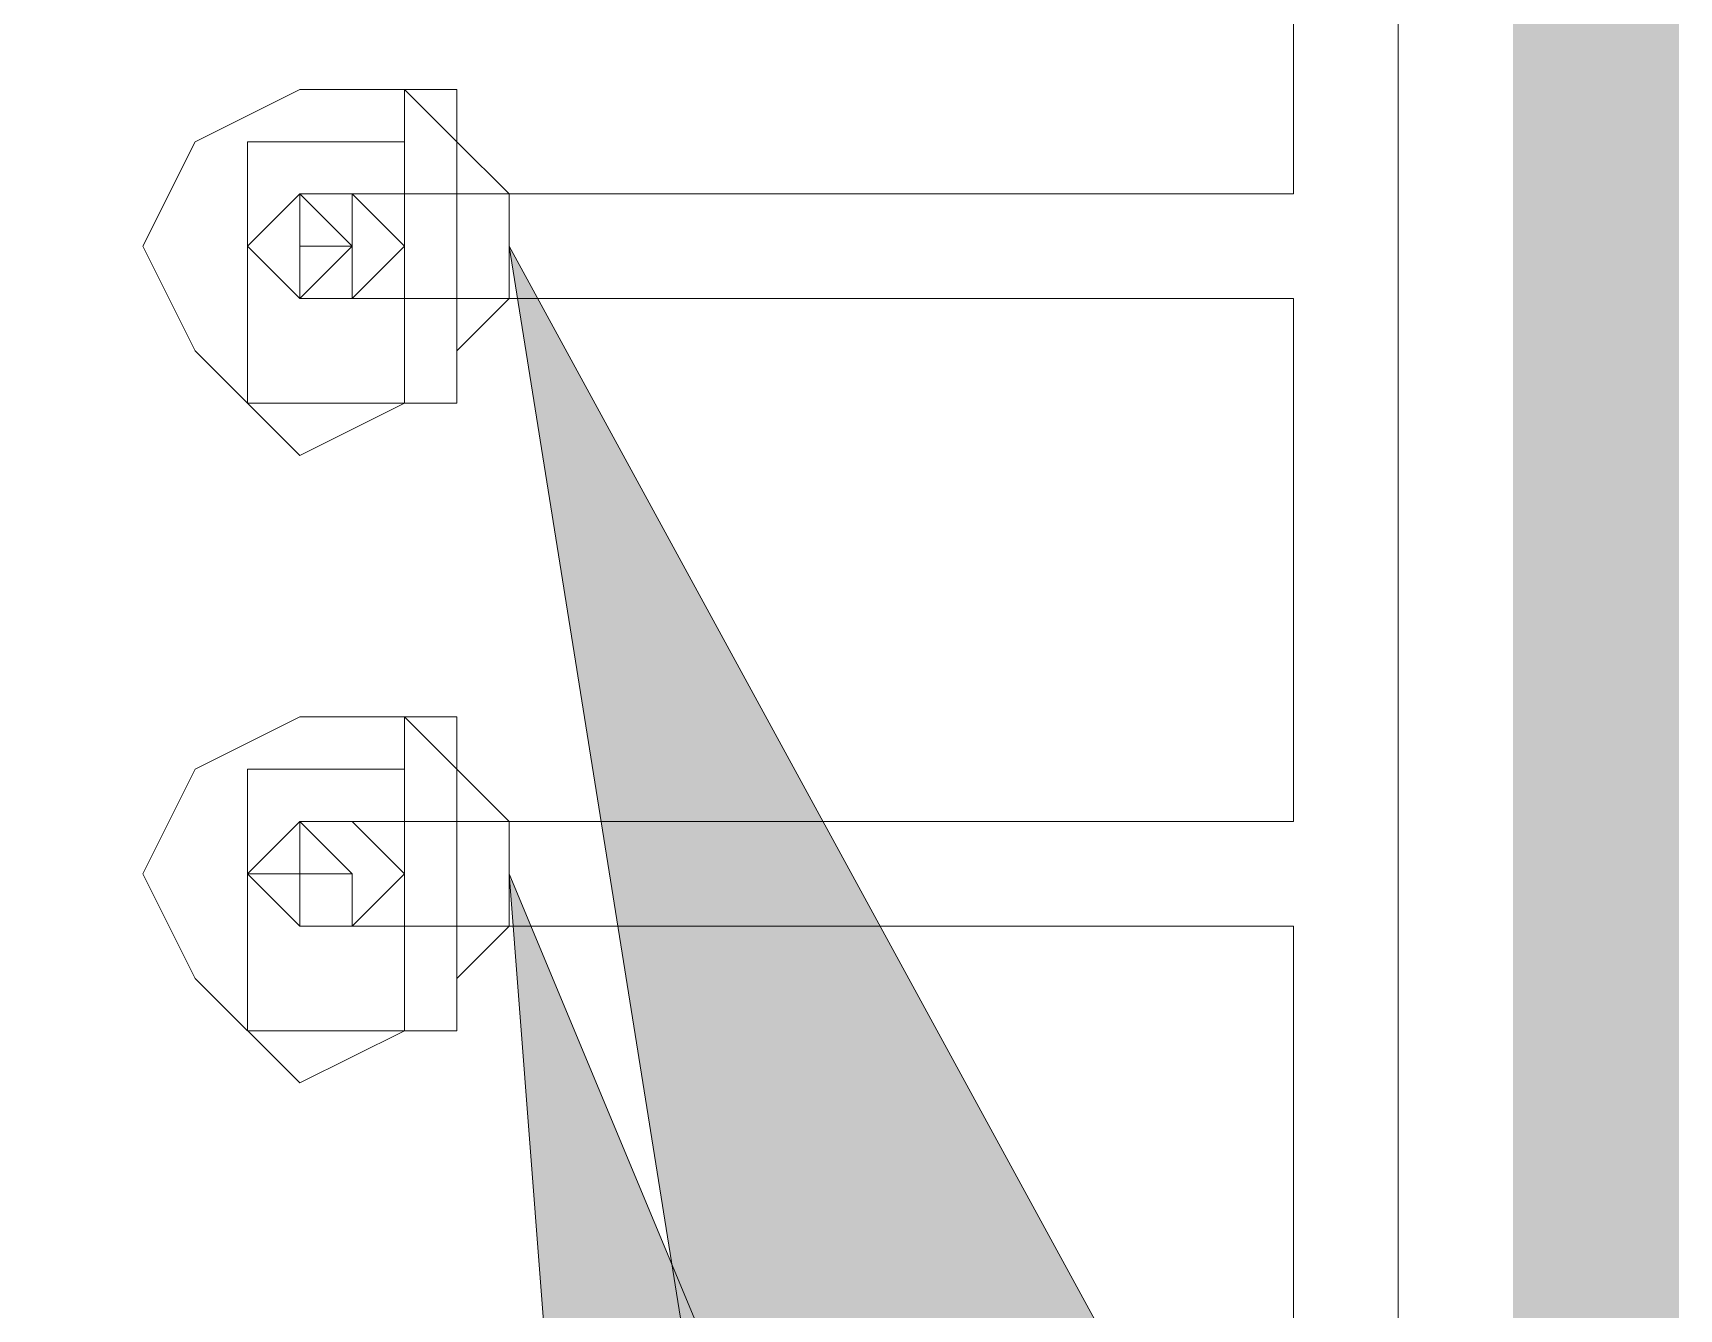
# Model space of a CAD drawing. Header units: inches. Extents: x -1128 to 651, y 96 to 845.
# Drawn here: x -1093.171 to -1092.277, y 692.122 to 692.815 of the extents above; entities that cross this region are included whole.
import ezdxf

# ---------------------------------------------------------------- set-up
doc = ezdxf.new("R2010")
doc.units = ezdxf.units.IN
doc.header["$MEASUREMENT"] = 0
doc.linetypes.add('DIVIDE', pattern=[1.25, 0.5, -0.25, 0, -0.25, 0, -0.25])
doc.layers.add('Cables', color=7, linetype='Continuous', lineweight=0)
doc.layers.add('Layout', color=6, linetype='Continuous', lineweight=18)
doc.layers.add('Layer 1', color=7, linetype='Continuous')

msp = doc.modelspace()

# ---------------------------------------------------------------- hatches: boundary and pattern name
at = {"layer": 'Layer 1', "lineweight": 0}
for points in [[(-1092.79924, 691.98965), (-1092.91272, 692.69965), (-1092.57193, 692.07482)], [(-1092.85598, 691.62044), (-1092.91272, 692.35887), (-1092.62879, 691.67718)]]:
    msp.add_hatch(color=0, dxfattribs=at).paths.add_polyline_path(points)

# ---------------------------------------------------------------- linework, layer by layer
at = {"layer": 'Cables', "color": 0, "lineweight": 0}
for p, q in [((-1092.48677, 692.38718), (-1092.48677, 692.67123)), ((-1092.48677, 692.04639), (-1092.48677, 692.33044))]:
    msp.add_line(p, q, dxfattribs=at)
for points in [[(-1092.48677, 692.72808), (-1092.48677, 693.01201)], [(-1092.42991, 690.2753), (-1092.42991, 693.01201)], [(-1093.02643, 692.78482), (-1093.08317, 692.75639), (-1093.1116, 692.69965), (-1093.08317, 692.6428), (-1093.02643, 692.58606), (-1092.96957, 692.61449)], [(-1093.02643, 692.78482), (-1093.08317, 692.75639), (-1093.1116, 692.69965), (-1093.08317, 692.6428), (-1093.02643, 692.58606), (-1092.96957, 692.61449)], [(-1093.02643, 692.78482), (-1092.96957, 692.78482), (-1092.94115, 692.75639), (-1092.91272, 692.72808), (-1092.91272, 692.67123), (-1092.94115, 692.6428), (-1092.94115, 692.61449), (-1092.96957, 692.61449)], [(-1093.02643, 692.78482), (-1092.96957, 692.78482), (-1092.94115, 692.75639), (-1092.91272, 692.72808), (-1092.91272, 692.67123), (-1092.94115, 692.6428), (-1092.94115, 692.61449), (-1092.96957, 692.61449)], [(-1092.94115, 692.75639), (-1092.94115, 692.78482)], [(-1092.94115, 692.72808), (-1092.94115, 692.75639)], [(-1092.94115, 692.72808), (-1092.94115, 692.75639)], [(-1092.998, 692.69965), (-1092.998, 692.72808), (-1093.02643, 692.72808), (-1093.05474, 692.69965), (-1093.02643, 692.67123), (-1092.998, 692.67123), (-1092.998, 692.69965), (-1092.998, 692.72808), (-1093.02643, 692.72808), (-1093.05474, 692.69965), (-1093.02643, 692.67123), (-1092.998, 692.67123), (-1092.998, 692.69965), (-1093.02643, 692.69965), (-1093.02643, 692.67123), (-1092.998, 692.69965), (-1093.02643, 692.69965), (-1093.02643, 692.67123), (-1092.998, 692.69965), (-1092.998, 692.72808), (-1093.02643, 692.72808), (-1093.05474, 692.69965), (-1093.02643, 692.67123), (-1092.998, 692.67123), (-1092.998, 692.69965), (-1092.998, 692.72808), (-1093.02643, 692.72808), (-1093.05474, 692.69965), (-1093.02643, 692.67123), (-1092.998, 692.67123), (-1092.998, 692.69965), (-1093.02643, 692.72808), (-1093.02643, 692.67123), (-1092.998, 692.67123), (-1092.998, 692.69965), (-1093.02643, 692.72808), (-1093.02643, 692.67123), (-1092.998, 692.67123), (-1092.998, 692.69965)], [(-1092.998, 692.69965), (-1092.998, 692.72808), (-1093.02643, 692.72808), (-1093.05474, 692.69965), (-1093.02643, 692.67123), (-1092.998, 692.67123), (-1092.998, 692.69965), (-1092.998, 692.72808), (-1093.02643, 692.72808), (-1093.05474, 692.69965), (-1093.02643, 692.67123), (-1092.998, 692.67123), (-1092.998, 692.69965)], [(-1092.96957, 692.69965), (-1092.998, 692.72808), (-1093.02643, 692.72808), (-1093.05474, 692.69965), (-1093.02643, 692.67123), (-1092.998, 692.67123), (-1092.96957, 692.69965)], [(-1092.998, 692.69965), (-1092.998, 692.72808), (-1093.02643, 692.72808), (-1093.05474, 692.69965), (-1093.02643, 692.67123), (-1092.998, 692.67123), (-1092.998, 692.69965)], [(-1092.998, 692.69965), (-1093.02643, 692.69965), (-1093.02643, 692.67123), (-1092.998, 692.69965), (-1093.02643, 692.69965), (-1093.02643, 692.67123), (-1092.998, 692.69965), (-1093.02643, 692.72808), (-1093.02643, 692.67123), (-1092.998, 692.67123), (-1092.998, 692.69965), (-1093.02643, 692.72808), (-1093.02643, 692.67123), (-1092.998, 692.67123), (-1092.998, 692.69965)], [(-1092.91272, 692.72808), (-1093.02643, 692.72808)], [(-1092.94115, 692.69965), (-1092.94115, 692.72808)], [(-1092.94115, 692.69965), (-1092.94115, 692.72808)], [(-1092.94115, 692.69965), (-1092.94115, 692.72808)], [(-1092.91272, 692.72808), (-1092.94115, 692.72808)], [(-1092.94115, 692.67123), (-1092.94115, 692.69965)], [(-1092.94115, 692.67123), (-1092.94115, 692.69965)], [(-1093.02643, 692.67123), (-1092.91272, 692.67123)], [(-1092.94115, 692.6428), (-1092.94115, 692.67123)], [(-1092.94115, 692.67123), (-1092.91272, 692.67123)], [(-1092.91272, 692.67123), (-1092.48677, 692.67123)], [(-1093.02643, 692.44404), (-1093.08317, 692.41561), (-1093.1116, 692.35887), (-1093.08317, 692.30201), (-1093.02643, 692.24527), (-1092.96957, 692.27359)], [(-1093.02643, 692.44404), (-1093.08317, 692.41561), (-1093.1116, 692.35887), (-1093.08317, 692.30201), (-1093.02643, 692.24527), (-1092.96957, 692.27359)], [(-1093.02643, 692.44404), (-1092.96957, 692.44404), (-1092.94115, 692.41561), (-1092.91272, 692.38718), (-1092.91272, 692.33044), (-1092.94115, 692.30201), (-1092.94115, 692.27359), (-1092.96957, 692.27359)], [(-1093.02643, 692.44404), (-1092.96957, 692.44404), (-1092.94115, 692.41561), (-1092.91272, 692.38718), (-1092.91272, 692.33044), (-1092.94115, 692.30201), (-1092.94115, 692.27359), (-1092.96957, 692.27359)], [(-1092.94115, 692.41561), (-1092.94115, 692.44404)], [(-1092.94115, 692.38718), (-1092.94115, 692.41561)], [(-1092.94115, 692.38718), (-1092.94115, 692.41561)], [(-1092.94115, 692.38718), (-1092.94115, 692.41561)], [(-1092.94115, 692.38718), (-1092.94115, 692.41561)], [(-1092.94115, 692.38718), (-1092.94115, 692.41561)], [(-1092.96957, 692.35887), (-1092.998, 692.38718), (-1093.02643, 692.38718), (-1093.05474, 692.35887), (-1093.02643, 692.33044), (-1092.998, 692.33044), (-1092.96957, 692.35887)], [(-1092.998, 692.35887), (-1093.02643, 692.38718), (-1093.02643, 692.35887), (-1093.05474, 692.35887), (-1093.02643, 692.33044), (-1092.998, 692.33044), (-1092.998, 692.35887)], [(-1092.998, 692.35887), (-1093.02643, 692.38718), (-1093.02643, 692.35887), (-1093.05474, 692.35887), (-1093.02643, 692.33044), (-1092.998, 692.33044), (-1092.998, 692.35887), (-1093.02643, 692.38718), (-1093.02643, 692.35887), (-1093.05474, 692.35887), (-1093.02643, 692.33044), (-1092.998, 692.33044), (-1092.998, 692.35887)], [(-1092.998, 692.35887), (-1093.02643, 692.38718), (-1093.02643, 692.35887), (-1093.05474, 692.35887), (-1093.02643, 692.33044), (-1092.998, 692.33044), (-1092.998, 692.35887), (-1093.02643, 692.38718), (-1093.02643, 692.35887), (-1093.05474, 692.35887), (-1093.02643, 692.33044), (-1092.998, 692.33044), (-1092.998, 692.35887), (-1093.02643, 692.38718), (-1093.02643, 692.33044), (-1092.998, 692.33044), (-1092.998, 692.35887), (-1093.02643, 692.38718), (-1093.02643, 692.33044), (-1092.998, 692.33044), (-1092.998, 692.35887)], [(-1092.998, 692.35887), (-1093.02643, 692.35887), (-1093.02643, 692.33044), (-1092.998, 692.33044), (-1092.998, 692.35887), (-1093.02643, 692.35887), (-1093.02643, 692.33044), (-1092.998, 692.33044), (-1092.998, 692.35887), (-1093.02643, 692.38718), (-1093.02643, 692.35887), (-1093.05474, 692.35887), (-1093.02643, 692.33044), (-1092.998, 692.33044), (-1092.998, 692.35887), (-1093.02643, 692.38718), (-1093.02643, 692.35887), (-1093.05474, 692.35887), (-1093.02643, 692.33044), (-1092.998, 692.33044), (-1092.998, 692.35887), (-1093.02643, 692.35887), (-1093.02643, 692.33044), (-1092.998, 692.33044), (-1092.998, 692.35887), (-1093.02643, 692.35887), (-1093.02643, 692.33044), (-1092.998, 692.33044), (-1092.998, 692.35887)], [(-1092.91272, 692.38718), (-1093.02643, 692.38718)], [(-1092.998, 692.35887), (-1093.02643, 692.38718), (-1093.02643, 692.33044), (-1092.998, 692.33044), (-1092.998, 692.35887), (-1093.02643, 692.38718), (-1093.02643, 692.33044), (-1092.998, 692.33044), (-1092.998, 692.35887)], [(-1092.94115, 692.35887), (-1092.94115, 692.38718)], [(-1092.94115, 692.35887), (-1092.94115, 692.38718)], [(-1092.94115, 692.35887), (-1092.94115, 692.38718)], [(-1092.94115, 692.35887), (-1092.94115, 692.38718)], [(-1092.94115, 692.35887), (-1092.94115, 692.38718)], [(-1092.91272, 692.38718), (-1092.94115, 692.38718)], [(-1092.94115, 692.33044), (-1092.94115, 692.35887)], [(-1093.02643, 692.33044), (-1092.91272, 692.33044)], [(-1092.94115, 692.30201), (-1092.94115, 692.33044)], [(-1092.94115, 692.30201), (-1092.94115, 692.33044)], [(-1092.94115, 692.30201), (-1092.94115, 692.33044)], [(-1092.94115, 692.30201), (-1092.94115, 692.33044)], [(-1092.94115, 692.30201), (-1092.94115, 692.33044)], [(-1092.94115, 692.33044), (-1092.91272, 692.33044)], [(-1092.91272, 692.33044), (-1092.48677, 692.33044)]]:
    msp.add_lwpolyline(points, dxfattribs=at)
for points, knots in [([(-1092.96957, 692.78482), (-1092.96957, 692.78482), (-1092.94115, 692.78482), (-1092.94115, 692.78482), (-1092.94115, 692.78482), (-1092.96957, 692.78482), (-1092.96957, 692.78482)], [0, 0, 0, 0, 1, 1, 1, 2, 2, 2, 2]), ([(-1092.94115, 692.78482), (-1092.94115, 692.78482), (-1092.96957, 692.78482), (-1092.96957, 692.78482), (-1092.96957, 692.78482), (-1092.94115, 692.78482), (-1092.94115, 692.78482)], [0, 0, 0, 0, 1, 1, 1, 2, 2, 2, 2]), ([(-1092.96957, 692.78482), (-1092.96957, 692.78482), (-1092.96957, 692.61449), (-1092.96957, 692.61449), (-1092.96957, 692.61449), (-1092.96957, 692.78482), (-1092.96957, 692.78482)], [0, 0, 0, 0, 1, 1, 1, 2, 2, 2, 2]), ([(-1092.96957, 692.61449), (-1092.96957, 692.61449), (-1092.96957, 692.78482), (-1092.96957, 692.78482), (-1092.96957, 692.78482), (-1092.96957, 692.61449), (-1092.96957, 692.61449)], [0, 0, 0, 0, 1, 1, 1, 2, 2, 2, 2]), ([(-1092.94115, 692.61449), (-1092.94115, 692.61449), (-1092.94115, 692.78482), (-1092.94115, 692.78482), (-1092.94115, 692.78482), (-1092.94115, 692.61449), (-1092.94115, 692.61449)], [0, 0, 0, 0, 1, 1, 1, 2, 2, 2, 2]), ([(-1092.94115, 692.78482), (-1092.94115, 692.78482), (-1092.94115, 692.61449), (-1092.94115, 692.61449), (-1092.94115, 692.61449), (-1092.94115, 692.78482), (-1092.94115, 692.78482)], [0, 0, 0, 0, 1, 1, 1, 2, 2, 2, 2]), ([(-1093.05474, 692.75639), (-1093.05474, 692.75639), (-1092.96957, 692.75639), (-1092.96957, 692.75639), (-1092.96957, 692.75639), (-1093.05474, 692.75639), (-1093.05474, 692.75639)], [0, 0, 0, 0, 1, 1, 1, 2, 2, 2, 2]), ([(-1092.96957, 692.75639), (-1092.96957, 692.75639), (-1093.05474, 692.75639), (-1093.05474, 692.75639), (-1093.05474, 692.75639), (-1092.96957, 692.75639), (-1092.96957, 692.75639), (-1092.96957, 692.75639), (-1092.96957, 692.61449), (-1092.96957, 692.61449), (-1092.96957, 692.61449), (-1092.96957, 692.75639), (-1092.96957, 692.75639)], [0, 0, 0, 0, 1, 1, 1, 2, 2, 2, 3, 3, 3, 4, 4, 4, 4]), ([(-1093.05474, 692.75639), (-1093.05474, 692.75639), (-1093.05474, 692.61449), (-1093.05474, 692.61449), (-1093.05474, 692.61449), (-1093.05474, 692.75639), (-1093.05474, 692.75639)], [0, 0, 0, 0, 1, 1, 1, 2, 2, 2, 2]), ([(-1093.05474, 692.61449), (-1093.05474, 692.61449), (-1093.05474, 692.75639), (-1093.05474, 692.75639), (-1093.05474, 692.75639), (-1093.05474, 692.61449), (-1093.05474, 692.61449)], [0, 0, 0, 0, 1, 1, 1, 2, 2, 2, 2]), ([(-1092.96957, 692.61449), (-1092.96957, 692.61449), (-1092.96957, 692.75639), (-1092.96957, 692.75639), (-1092.96957, 692.75639), (-1092.96957, 692.61449), (-1092.96957, 692.61449)], [0, 0, 0, 0, 1, 1, 1, 2, 2, 2, 2]), ([(-1092.94115, 692.75639), (-1092.94115, 692.75639), (-1092.94115, 692.69965), (-1092.94115, 692.69965), (-1092.94115, 692.69965), (-1092.94115, 692.75639), (-1092.94115, 692.75639), (-1092.94115, 692.75639), (-1092.94115, 692.69965), (-1092.94115, 692.69965), (-1092.94115, 692.69965), (-1092.94115, 692.75639), (-1092.94115, 692.75639), (-1092.94115, 692.75639), (-1092.94115, 692.69965), (-1092.94115, 692.69965), (-1092.94115, 692.69965), (-1092.94115, 692.75639), (-1092.94115, 692.75639)], [0, 0, 0, 0, 1, 1, 1, 2, 2, 2, 3, 3, 3, 4, 4, 4, 5, 5, 5, 6, 6, 6, 6]), ([(-1092.94115, 692.72808), (-1092.94115, 692.72808), (-1092.94115, 692.69965), (-1092.94115, 692.69965), (-1092.94115, 692.69965), (-1092.94115, 692.72808), (-1092.94115, 692.72808)], [0, 0, 0, 0, 1, 1, 1, 2, 2, 2, 2]), ([(-1092.94115, 692.69965), (-1092.94115, 692.69965), (-1092.94115, 692.72808), (-1092.94115, 692.72808), (-1092.94115, 692.72808), (-1092.94115, 692.69965), (-1092.94115, 692.69965)], [0, 0, 0, 0, 1, 1, 1, 2, 2, 2, 2]), ([(-1092.94115, 692.67123), (-1092.94115, 692.67123), (-1092.94115, 692.72808), (-1092.94115, 692.72808), (-1092.94115, 692.72808), (-1092.94115, 692.67123), (-1092.94115, 692.67123)], [0, 0, 0, 0, 1, 1, 1, 2, 2, 2, 2]), ([(-1092.94115, 692.72808), (-1092.94115, 692.72808), (-1092.94115, 692.67123), (-1092.94115, 692.67123), (-1092.94115, 692.67123), (-1092.94115, 692.72808), (-1092.94115, 692.72808)], [0, 0, 0, 0, 1, 1, 1, 2, 2, 2, 2]), ([(-1092.94115, 692.67123), (-1092.94115, 692.67123), (-1092.94115, 692.72808), (-1092.94115, 692.72808), (-1092.94115, 692.72808), (-1092.94115, 692.67123), (-1092.94115, 692.67123), (-1092.94115, 692.67123), (-1092.94115, 692.72808), (-1092.94115, 692.72808), (-1092.94115, 692.72808), (-1092.94115, 692.67123), (-1092.94115, 692.67123)], [0, 0, 0, 0, 1, 1, 1, 2, 2, 2, 3, 3, 3, 4, 4, 4, 4]), ([(-1092.94115, 692.67123), (-1092.94115, 692.67123), (-1092.94115, 692.72808), (-1092.94115, 692.72808), (-1092.94115, 692.72808), (-1092.94115, 692.67123), (-1092.94115, 692.67123)], [0, 0, 0, 0, 1, 1, 1, 2, 2, 2, 2]), ([(-1092.94115, 692.72808), (-1092.94115, 692.72808), (-1092.94115, 692.67123), (-1092.94115, 692.67123), (-1092.94115, 692.67123), (-1092.94115, 692.72808), (-1092.94115, 692.72808), (-1092.94115, 692.72808), (-1092.94115, 692.67123), (-1092.94115, 692.67123), (-1092.94115, 692.67123), (-1092.94115, 692.72808), (-1092.94115, 692.72808)], [0, 0, 0, 0, 1, 1, 1, 2, 2, 2, 3, 3, 3, 4, 4, 4, 4]), ([(-1092.94115, 692.72808), (-1092.94115, 692.72808), (-1092.94115, 692.69965), (-1092.94115, 692.69965), (-1092.94115, 692.69965), (-1092.94115, 692.72808), (-1092.94115, 692.72808)], [0, 0, 0, 0, 1, 1, 1, 2, 2, 2, 2]), ([(-1092.94115, 692.69965), (-1092.94115, 692.69965), (-1092.94115, 692.72808), (-1092.94115, 692.72808), (-1092.94115, 692.72808), (-1092.94115, 692.69965), (-1092.94115, 692.69965)], [0, 0, 0, 0, 1, 1, 1, 2, 2, 2, 2]), ([(-1092.94115, 692.72808), (-1092.94115, 692.72808), (-1092.94115, 692.67123), (-1092.94115, 692.67123), (-1092.94115, 692.67123), (-1092.94115, 692.72808), (-1092.94115, 692.72808)], [0, 0, 0, 0, 1, 1, 1, 2, 2, 2, 2]), ([(-1092.94115, 692.67123), (-1092.94115, 692.67123), (-1092.94115, 692.72808), (-1092.94115, 692.72808), (-1092.94115, 692.72808), (-1092.94115, 692.67123), (-1092.94115, 692.67123)], [0, 0, 0, 0, 1, 1, 1, 2, 2, 2, 2]), ([(-1092.91272, 692.72808), (-1092.91272, 692.72808), (-1092.91272, 692.67123), (-1092.91272, 692.67123), (-1092.91272, 692.67123), (-1092.91272, 692.72808), (-1092.91272, 692.72808), (-1092.91272, 692.72808), (-1092.48677, 692.72808), (-1092.48677, 692.72808)], [0, 0, 0, 0, 1, 1, 1, 2, 2, 2, 3, 3, 3, 3]), ([(-1092.94115, 692.67123), (-1092.94115, 692.67123), (-1092.94115, 692.6428), (-1092.94115, 692.6428), (-1092.94115, 692.6428), (-1092.94115, 692.67123), (-1092.94115, 692.67123), (-1092.94115, 692.67123), (-1092.94115, 692.6428), (-1092.94115, 692.6428), (-1092.94115, 692.6428), (-1092.94115, 692.67123), (-1092.94115, 692.67123)], [0, 0, 0, 0, 1, 1, 1, 2, 2, 2, 3, 3, 3, 4, 4, 4, 4]), ([(-1092.94115, 692.6428), (-1092.94115, 692.6428), (-1092.94115, 692.67123), (-1092.94115, 692.67123), (-1092.94115, 692.67123), (-1092.94115, 692.6428), (-1092.94115, 692.6428)], [0, 0, 0, 0, 1, 1, 1, 2, 2, 2, 2]), ([(-1092.96957, 692.61449), (-1092.96957, 692.61449), (-1093.05474, 692.61449), (-1093.05474, 692.61449), (-1093.05474, 692.61449), (-1092.96957, 692.61449), (-1092.96957, 692.61449)], [0, 0, 0, 0, 1, 1, 1, 2, 2, 2, 2]), ([(-1093.05474, 692.61449), (-1093.05474, 692.61449), (-1092.96957, 692.61449), (-1092.96957, 692.61449), (-1092.96957, 692.61449), (-1093.05474, 692.61449), (-1093.05474, 692.61449)], [0, 0, 0, 0, 1, 1, 1, 2, 2, 2, 2]), ([(-1092.96957, 692.61449), (-1092.96957, 692.61449), (-1092.94115, 692.61449), (-1092.94115, 692.61449), (-1092.94115, 692.61449), (-1092.96957, 692.61449), (-1092.96957, 692.61449)], [0, 0, 0, 0, 1, 1, 1, 2, 2, 2, 2]), ([(-1092.94115, 692.61449), (-1092.94115, 692.61449), (-1092.96957, 692.61449), (-1092.96957, 692.61449), (-1092.96957, 692.61449), (-1092.94115, 692.61449), (-1092.94115, 692.61449)], [0, 0, 0, 0, 1, 1, 1, 2, 2, 2, 2]), ([(-1092.94115, 692.27359), (-1092.94115, 692.27359), (-1092.94115, 692.44404), (-1092.94115, 692.44404), (-1092.94115, 692.44404), (-1092.94115, 692.27359), (-1092.94115, 692.27359)], [0, 0, 0, 0, 1, 1, 1, 2, 2, 2, 2]), ([(-1093.05474, 692.41561), (-1093.05474, 692.41561), (-1093.05474, 692.27359), (-1093.05474, 692.27359), (-1093.05474, 692.27359), (-1093.05474, 692.41561), (-1093.05474, 692.41561)], [0, 0, 0, 0, 1, 1, 1, 2, 2, 2, 2]), ([(-1093.05474, 692.41561), (-1093.05474, 692.41561), (-1092.96957, 692.41561), (-1092.96957, 692.41561), (-1092.96957, 692.41561), (-1093.05474, 692.41561), (-1093.05474, 692.41561)], [0, 0, 0, 0, 1, 1, 1, 2, 2, 2, 2]), ([(-1093.05474, 692.27359), (-1093.05474, 692.27359), (-1093.05474, 692.41561), (-1093.05474, 692.41561), (-1093.05474, 692.41561), (-1093.05474, 692.27359), (-1093.05474, 692.27359)], [0, 0, 0, 0, 1, 1, 1, 2, 2, 2, 2]), ([(-1092.96957, 692.41561), (-1092.96957, 692.41561), (-1093.05474, 692.41561), (-1093.05474, 692.41561), (-1093.05474, 692.41561), (-1092.96957, 692.41561), (-1092.96957, 692.41561)], [0, 0, 0, 0, 1, 1, 1, 2, 2, 2, 2]), ([(-1092.96957, 692.41561), (-1092.96957, 692.41561), (-1092.96957, 692.27359), (-1092.96957, 692.27359), (-1092.96957, 692.27359), (-1092.96957, 692.41561), (-1092.96957, 692.41561)], [0, 0, 0, 0, 1, 1, 1, 2, 2, 2, 2]), ([(-1092.96957, 692.27359), (-1092.96957, 692.27359), (-1092.96957, 692.41561), (-1092.96957, 692.41561), (-1092.96957, 692.41561), (-1092.96957, 692.27359), (-1092.96957, 692.27359)], [0, 0, 0, 0, 1, 1, 1, 2, 2, 2, 2]), ([(-1092.94115, 692.35887), (-1092.94115, 692.35887), (-1092.94115, 692.41561), (-1092.94115, 692.41561), (-1092.94115, 692.41561), (-1092.94115, 692.35887), (-1092.94115, 692.35887)], [0, 0, 0, 0, 1, 1, 1, 2, 2, 2, 2]), ([(-1092.94115, 692.41561), (-1092.94115, 692.41561), (-1092.94115, 692.35887), (-1092.94115, 692.35887), (-1092.94115, 692.35887), (-1092.94115, 692.41561), (-1092.94115, 692.41561), (-1092.94115, 692.41561), (-1092.94115, 692.35887), (-1092.94115, 692.35887), (-1092.94115, 692.35887), (-1092.94115, 692.41561), (-1092.94115, 692.41561)], [0, 0, 0, 0, 1, 1, 1, 2, 2, 2, 3, 3, 3, 4, 4, 4, 4]), ([(-1092.94115, 692.30201), (-1092.94115, 692.30201), (-1092.94115, 692.38718), (-1092.94115, 692.38718), (-1092.94115, 692.38718), (-1092.94115, 692.30201), (-1092.94115, 692.30201)], [0, 0, 0, 0, 1, 1, 1, 2, 2, 2, 2]), ([(-1092.94115, 692.35887), (-1092.94115, 692.35887), (-1092.94115, 692.38718), (-1092.94115, 692.38718), (-1092.94115, 692.38718), (-1092.94115, 692.35887), (-1092.94115, 692.35887)], [0, 0, 0, 0, 1, 1, 1, 2, 2, 2, 2]), ([(-1092.94115, 692.38718), (-1092.94115, 692.38718), (-1092.94115, 692.30201), (-1092.94115, 692.30201), (-1092.94115, 692.30201), (-1092.94115, 692.38718), (-1092.94115, 692.38718), (-1092.94115, 692.38718), (-1092.94115, 692.30201), (-1092.94115, 692.30201), (-1092.94115, 692.30201), (-1092.94115, 692.38718), (-1092.94115, 692.38718)], [0, 0, 0, 0, 1, 1, 1, 2, 2, 2, 3, 3, 3, 4, 4, 4, 4]), ([(-1092.94115, 692.38718), (-1092.94115, 692.38718), (-1092.94115, 692.35887), (-1092.94115, 692.35887), (-1092.94115, 692.35887), (-1092.94115, 692.38718), (-1092.94115, 692.38718), (-1092.94115, 692.38718), (-1092.94115, 692.35887), (-1092.94115, 692.35887), (-1092.94115, 692.35887), (-1092.94115, 692.38718), (-1092.94115, 692.38718), (-1092.94115, 692.38718), (-1092.94115, 692.30201), (-1092.94115, 692.30201), (-1092.94115, 692.30201), (-1092.94115, 692.38718), (-1092.94115, 692.38718)], [0, 0, 0, 0, 1, 1, 1, 2, 2, 2, 3, 3, 3, 4, 4, 4, 5, 5, 5, 6, 6, 6, 6]), ([(-1092.94115, 692.38718), (-1092.94115, 692.38718), (-1092.94115, 692.35887), (-1092.94115, 692.35887), (-1092.94115, 692.35887), (-1092.94115, 692.38718), (-1092.94115, 692.38718)], [0, 0, 0, 0, 1, 1, 1, 2, 2, 2, 2]), ([(-1092.94115, 692.38718), (-1092.94115, 692.38718), (-1092.94115, 692.30201), (-1092.94115, 692.30201), (-1092.94115, 692.30201), (-1092.94115, 692.38718), (-1092.94115, 692.38718)], [0, 0, 0, 0, 1, 1, 1, 2, 2, 2, 2]), ([(-1092.94115, 692.30201), (-1092.94115, 692.30201), (-1092.94115, 692.38718), (-1092.94115, 692.38718), (-1092.94115, 692.38718), (-1092.94115, 692.30201), (-1092.94115, 692.30201), (-1092.94115, 692.30201), (-1092.94115, 692.38718), (-1092.94115, 692.38718), (-1092.94115, 692.38718), (-1092.94115, 692.30201), (-1092.94115, 692.30201)], [0, 0, 0, 0, 1, 1, 1, 2, 2, 2, 3, 3, 3, 4, 4, 4, 4]), ([(-1092.94115, 692.38718), (-1092.94115, 692.38718), (-1092.94115, 692.30201), (-1092.94115, 692.30201), (-1092.94115, 692.30201), (-1092.94115, 692.38718), (-1092.94115, 692.38718)], [0, 0, 0, 0, 1, 1, 1, 2, 2, 2, 2]), ([(-1092.94115, 692.33044), (-1092.94115, 692.33044), (-1092.94115, 692.30201), (-1092.94115, 692.30201), (-1092.94115, 692.30201), (-1092.94115, 692.33044), (-1092.94115, 692.33044), (-1092.94115, 692.33044), (-1092.94115, 692.30201), (-1092.94115, 692.30201), (-1092.94115, 692.30201), (-1092.94115, 692.33044), (-1092.94115, 692.33044), (-1092.94115, 692.33044), (-1092.94115, 692.38718), (-1092.94115, 692.38718), (-1092.94115, 692.38718), (-1092.94115, 692.33044), (-1092.94115, 692.33044)], [0, 0, 0, 0, 1, 1, 1, 2, 2, 2, 3, 3, 3, 4, 4, 4, 5, 5, 5, 6, 6, 6, 6]), ([(-1092.91272, 692.38718), (-1092.91272, 692.38718), (-1092.91272, 692.33044), (-1092.91272, 692.33044), (-1092.91272, 692.33044), (-1092.91272, 692.38718), (-1092.91272, 692.38718), (-1092.91272, 692.38718), (-1092.48677, 692.38718), (-1092.48677, 692.38718)], [0, 0, 0, 0, 1, 1, 1, 2, 2, 2, 3, 3, 3, 3]), ([(-1092.94115, 692.30201), (-1092.94115, 692.30201), (-1092.94115, 692.33044), (-1092.94115, 692.33044), (-1092.94115, 692.33044), (-1092.94115, 692.30201), (-1092.94115, 692.30201)], [0, 0, 0, 0, 1, 1, 1, 2, 2, 2, 2]), ([(-1093.05474, 692.27359), (-1093.05474, 692.27359), (-1092.96957, 692.27359), (-1092.96957, 692.27359), (-1092.96957, 692.27359), (-1093.05474, 692.27359), (-1093.05474, 692.27359)], [0, 0, 0, 0, 1, 1, 1, 2, 2, 2, 2]), ([(-1092.96957, 692.27359), (-1092.96957, 692.27359), (-1093.05474, 692.27359), (-1093.05474, 692.27359), (-1093.05474, 692.27359), (-1092.96957, 692.27359), (-1092.96957, 692.27359)], [0, 0, 0, 0, 1, 1, 1, 2, 2, 2, 2]), ([(-1092.94115, 692.27359), (-1092.94115, 692.27359), (-1092.96957, 692.27359), (-1092.96957, 692.27359), (-1092.96957, 692.27359), (-1092.94115, 692.27359), (-1092.94115, 692.27359)], [0, 0, 0, 0, 1, 1, 1, 2, 2, 2, 2]), ([(-1092.96957, 692.27359), (-1092.96957, 692.27359), (-1092.94115, 692.27359), (-1092.94115, 692.27359), (-1092.94115, 692.27359), (-1092.96957, 692.27359), (-1092.96957, 692.27359)], [0, 0, 0, 0, 1, 1, 1, 2, 2, 2, 2])]:
    msp.add_open_spline(points, degree=3, knots=knots, dxfattribs=at)
at = {"layer": 'Layer 1', "color": 0, "lineweight": 0}
for points in [[(-1092.91272, 692.69965), (-1092.91272, 692.72808), (-1092.91272, 692.67123), (-1092.91272, 692.69965)], [(-1092.91272, 692.69965), (-1092.91272, 692.67123), (-1092.91272, 692.72808), (-1092.91272, 692.69965)], [(-1092.79924, 691.98965), (-1092.91272, 692.69965), (-1092.57193, 692.07482), (-1092.79924, 691.98965)], [(-1092.91272, 692.35887), (-1092.91272, 692.38718), (-1092.91272, 692.33044), (-1092.91272, 692.35887)], [(-1092.91272, 692.35887), (-1092.91272, 692.33044), (-1092.91272, 692.38718), (-1092.91272, 692.35887)], [(-1092.85598, 691.62044), (-1092.91272, 692.35887), (-1092.62879, 691.67718), (-1092.85598, 691.62044)]]:
    msp.add_lwpolyline(points, dxfattribs=at)
for points, knots in [([(-1092.91272, 692.72808), (-1092.91272, 692.72808), (-1092.91272, 692.67123), (-1092.91272, 692.67123), (-1092.91272, 692.67123), (-1092.91272, 692.72808), (-1092.91272, 692.72808), (-1092.91272, 692.72808), (-1092.91272, 692.67123), (-1092.91272, 692.67123), (-1092.91272, 692.67123), (-1092.91272, 692.72808), (-1092.91272, 692.72808)], [0, 0, 0, 0, 1, 1, 1, 2, 2, 2, 3, 3, 3, 4, 4, 4, 4]), ([(-1092.94115, 692.44404), (-1092.94115, 692.44404), (-1092.96957, 692.44404), (-1092.96957, 692.44404), (-1092.96957, 692.44404), (-1092.94115, 692.44404), (-1092.94115, 692.44404)], [0, 0, 0, 0, 1, 1, 1, 2, 2, 2, 2]), ([(-1092.96957, 692.44404), (-1092.96957, 692.44404), (-1092.96957, 692.27359), (-1092.96957, 692.27359), (-1092.96957, 692.27359), (-1092.96957, 692.44404), (-1092.96957, 692.44404), (-1092.96957, 692.44404), (-1092.96957, 692.27359), (-1092.96957, 692.27359), (-1092.96957, 692.27359), (-1092.96957, 692.44404), (-1092.96957, 692.44404)], [0, 0, 0, 0, 1, 1, 1, 2, 2, 2, 3, 3, 3, 4, 4, 4, 4]), ([(-1092.96957, 692.44404), (-1092.96957, 692.44404), (-1092.94115, 692.44404), (-1092.94115, 692.44404), (-1092.94115, 692.44404), (-1092.96957, 692.44404), (-1092.96957, 692.44404)], [0, 0, 0, 0, 1, 1, 1, 2, 2, 2, 2]), ([(-1092.94115, 692.44404), (-1092.94115, 692.44404), (-1092.94115, 692.27359), (-1092.94115, 692.27359), (-1092.94115, 692.27359), (-1092.94115, 692.44404), (-1092.94115, 692.44404)], [0, 0, 0, 0, 1, 1, 1, 2, 2, 2, 2]), ([(-1092.91272, 692.38718), (-1092.91272, 692.38718), (-1092.91272, 692.33044), (-1092.91272, 692.33044), (-1092.91272, 692.33044), (-1092.91272, 692.38718), (-1092.91272, 692.38718), (-1092.91272, 692.38718), (-1092.91272, 692.33044), (-1092.91272, 692.33044), (-1092.91272, 692.33044), (-1092.91272, 692.38718), (-1092.91272, 692.38718)], [0, 0, 0, 0, 1, 1, 1, 2, 2, 2, 3, 3, 3, 4, 4, 4, 4])]:
    msp.add_open_spline(points, degree=3, knots=knots, dxfattribs=at)
at = {"layer": 'Layout', "linetype": 'DIVIDE', "ltscale": 2, "const_width": 0.09025}
msp.add_lwpolyline([(-1101.34756, 681.82856), (-1092.32256, 681.82856), (-1092.32256, 698.97606), (-1101.34756, 698.97606)], close=True, dxfattribs=at)
msp.add_lwpolyline([(-1101.34756, 681.82856), (-1092.32256, 681.82856), (-1092.32256, 698.97606), (-1101.34756, 698.97606)], close=True, dxfattribs=at)

doc.saveas('drawing.dxf')
